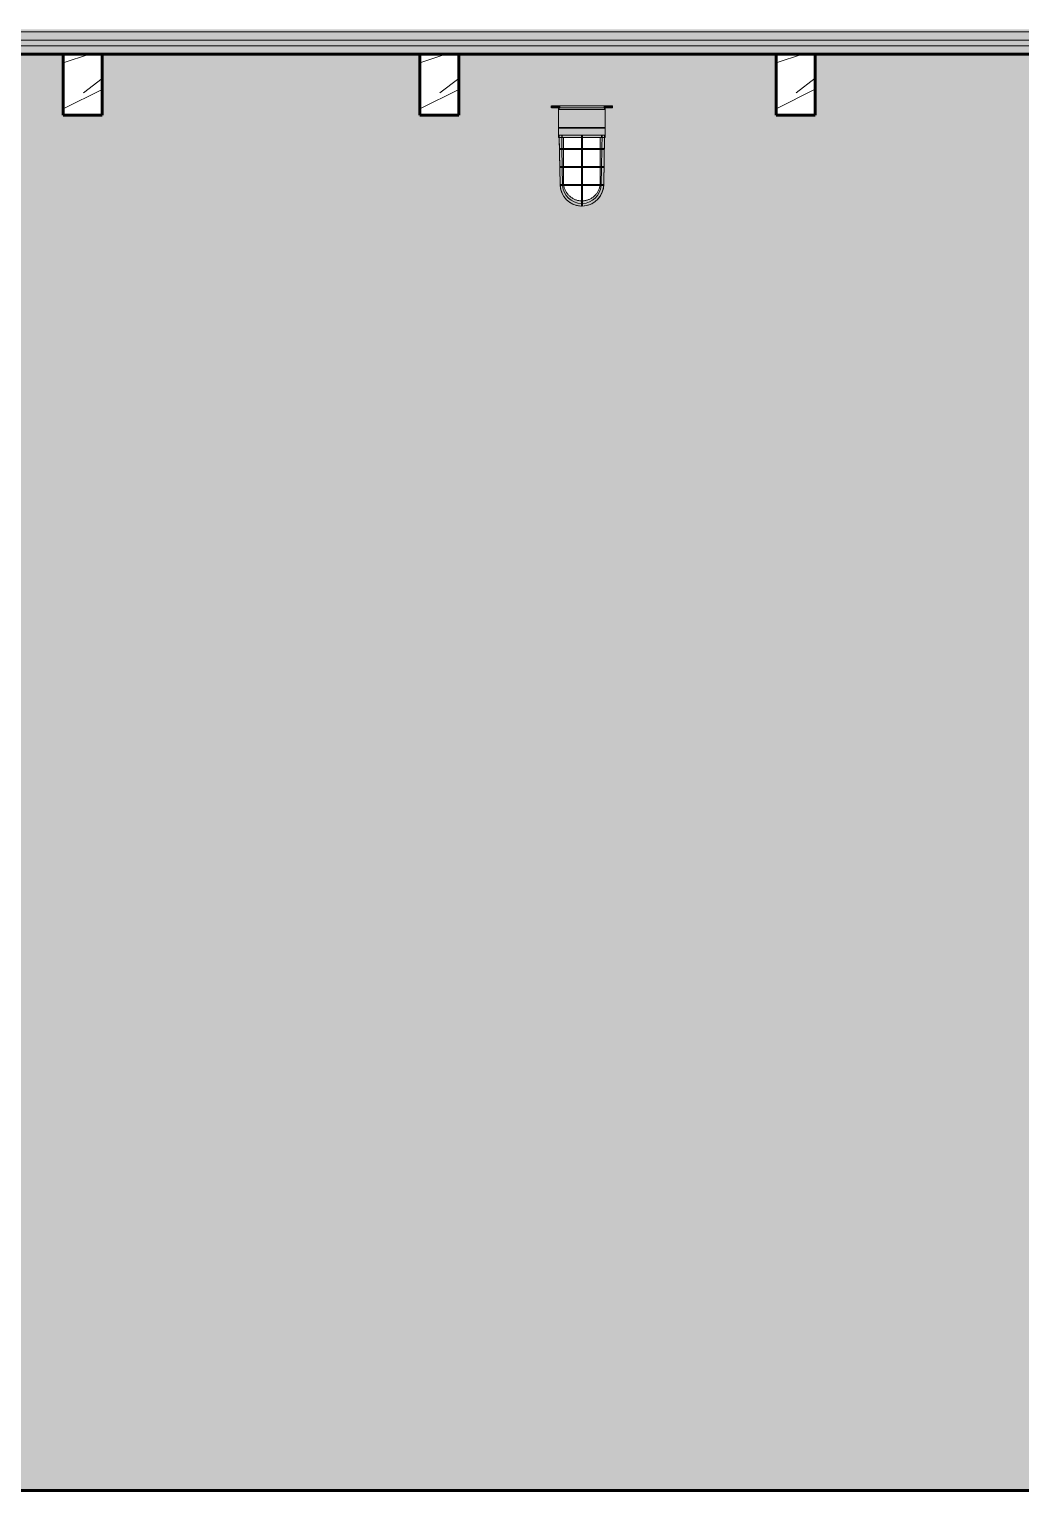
# Model space of a CAD drawing. Header units: inches. Extents: x 2872 to 9394, y -6 to 375.
# Drawn here: x 7398.6 to 7487.6, y 136 to 267.2 of the extents above; entities that cross this region are included whole.
import ezdxf

# ---------------------------------------------------------------- set-up
doc = ezdxf.new("R2010")
doc.units = ezdxf.units.IN
doc.header["$MEASUREMENT"] = 0
doc.linetypes.add('Grid Line 1_2_', pattern=[0.875, 0.5, -0.125, 0.125, -0.125])
for name, color, linetype, lineweight in [('0-3', 10, 'Continuous', 9), ('0-4', 90, 'Continuous', 5), ('A-FLOR-1', 8, 'Continuous', 5), ('A-FLOR-2', 7, 'Continuous', 60), ('A-FLOR-LEVL-1', 51, 'Grid Line 1_2_', 9), ('A-FLOR-MCUT-1', 250, 'Continuous', 18), ('A-FLOR-PATT-2', 253, 'Continuous', 9), ('A-FLOR-PATT-3', 10, 'Continuous', 9), ('E-LITE-EQPM', 33, 'Continuous', 9), ('I-WALL-1', 2, 'Continuous', 5), ('S-BEAM', 12, 'Continuous', 9), ('S-BEAM-3', 7, 'Continuous', 60)]:
    doc.layers.add(name, color=color, linetype=linetype, lineweight=lineweight)
pattern_1 = [(0, (0, 0), (0, 2.399), []), (315, (0, 0), (2.3985062, 0), [3.393, -3.393]), (45, (0, 0), (2.3985062, 0), [3.393, -3.393])]
pattern_2 = [(216.87, (3.199, 7.997), (23.9897714, 15.99364286), [3.998, -35.986]), (206.565, (7.997, 5.598), (-7.9970807, -7.996619), [8.941, -8.941]), (198.435, (7.997, 1.599), (-15.9938446, -7.9970983), [5.058, -20.23])]

# ---------------------------------------------------------------- blocks, each defined once
blk = doc.blocks.new('CTR - 1st Phase - Shell_rvt-6-INTERIOR ELEVATION - CORRIDOR EAST _202_E_ - 2ND FLOOR - WEST WALL')
at = {"layer": 'A-FLOR-1'}
blk.add_hatch(color=256, dxfattribs=at).paths.add_polyline_path([(2972.63, 265.75), (3479.22, 265.75), (3479.22, 266), (3481.17, 266), (3481.17, 266.25), (2447.2, 266.25), (2447.2, 265.75), (2964.41, 265.75)], flags=0)
at = {"layer": 'A-FLOR-PATT-2'}
h = blk.add_hatch(dxfattribs=at)
h.set_pattern_fill('FP_2', color=256, style=0, pattern_type=2)
h.set_pattern_definition([(0, (0, 0), (7.68, 1.92), [0.634, -5.126, 0.634, -5.126, -30.72]), (0, (0, 0), (7.68, 1.92), [-11.52, 0.634, -10.886, 0.634, -5.126, -13.44]), (0, (0, 0), (7.68, 1.92), [-28.8, 0.634, -3.206, 0.634, -8.966]), (120, (2.88, 0.96), (-5.5027688, 5.6910751), [0.634, -5.126, 0.634, -5.126, -30.72]), (120, (2.88, 0.96), (-5.5027688, 5.6910751), [-11.52, 0.634, -10.886, 0.634, -5.126, -13.44]), (120, (2.88, 0.96), (-5.5027688, 5.6910751), [-28.8, 0.634, -3.206, 0.634, -8.966]), (240, (3.84, 4.8), (-2.1772312, -7.6110751), [0.634, -5.126, 0.634, -5.126, -30.72]), (240, (3.84, 4.8), (-2.1772312, -7.6110751), [-11.52, 0.634, -10.886, 0.634, -5.126, -13.44]), (240, (3.84, 4.8), (-2.1772312, -7.6110751), [-28.8, 0.634, -3.206, 0.634, -8.966])])
h.paths.add_polyline_path([(2980.85, 266.25), (3481.17, 266.25), (3481.17, 267), (2447.2, 267), (2447.2, 266.25), (2972.63, 266.25)], flags=0)
at = {"layer": 'A-FLOR-PATT-3'}
h = blk.add_hatch(dxfattribs=at)
h.set_pattern_fill('FP_3', color=256, style=0, pattern_type=2)
h.set_pattern_definition(pattern_1)
h.paths.add_polyline_path([(3479.22, 267), (3481.17, 267), (3481.17, 267.23), (2447.2, 267.23), (2447.2, 267), (3466.06, 267)], flags=0)
h = blk.add_hatch(dxfattribs=at)
h.set_pattern_fill('FP_3', color=256, style=0, pattern_type=2)
h.set_pattern_definition(pattern_1)
h.paths.add_polyline_path([(3309.81, 265), (3479.22, 265), (3479.22, 265.75), (2447.2, 265.75), (2447.2, 265), (3304.47, 265)], flags=0)
h = blk.add_hatch(dxfattribs=at)
h.set_pattern_fill('FP_4', color=256, style=0, pattern_type=2)
h.set_pattern_definition([(135, (0, 0), (-2.1213203, -2.1213203), [])])
h.paths.add_polyline_path([(3498.05, 135.97), (3498.96, 135.97), (3498.96, 136), (3203.32, 136), (3203.32, 135.97), (3480.05, 135.97)], flags=0)
at = {"layer": 'A-FLOR-2'}
for p, q in [((2447.2, 265), (3481.17, 265)), ((3498.96, 136), (3203.32, 136))]:
    blk.add_line(p, q, dxfattribs=at)
at = {"layer": 'A-FLOR-MCUT-1'}
for p, q in [((3481.17, 267), (2447.2, 267)), ((3481.17, 266.25), (2447.2, 266.25)), ((3481.17, 265.75), (2447.2, 265.75))]:
    blk.add_line(p, q, dxfattribs=at)
blk = doc.blocks.new('LVL-Laminated Veneer Lumber - 4X6 S_ PINE - NO_ 1-1619292-INTERIOR ELEVATION - CORRIDOR EAST _202_E_ - 2ND FLOOR - WEST WALL')
at = {"layer": 'S-BEAM'}
h = blk.add_hatch(dxfattribs=at)
h.set_pattern_fill('FP_36', color=256, style=0, pattern_type=2)
h.set_pattern_definition(pattern_2)
h.paths.add_polyline_path([(3362.87, 259.5), (3362.87, 265), (3359.37, 265), (3359.37, 259.5)], flags=0)
at = {"layer": 'S-BEAM-3'}
for p, q in [((3362.87, 265), (3359.37, 265)), ((3359.37, 265), (3359.37, 259.5)), ((3362.87, 259.5), (3362.87, 265)), ((3359.37, 259.5), (3362.87, 259.5))]:
    blk.add_line(p, q, dxfattribs=at)
blk = doc.blocks.new('LVL-Laminated Veneer Lumber - 4X6 S_ PINE - NO_ 1-V38-INTERIOR ELEVATION - CORRIDOR EAST _202_E_ - 2ND FLOOR - WEST WALL')
at = {"layer": 'S-BEAM'}
h = blk.add_hatch(dxfattribs=at)
h.set_pattern_fill('FP_36', color=256, style=0, pattern_type=2)
h.set_pattern_definition(pattern_2)
h.paths.add_polyline_path([(3330.87, 259.5), (3330.87, 265), (3327.37, 265), (3327.37, 259.5)], flags=0)
at = {"layer": 'S-BEAM-3'}
for p, q in [((3330.87, 265), (3327.37, 265)), ((3327.37, 265), (3327.37, 259.5)), ((3330.87, 259.5), (3330.87, 265)), ((3327.37, 259.5), (3330.87, 259.5))]:
    blk.add_line(p, q, dxfattribs=at)
blk = doc.blocks.new('LVL-Laminated Veneer Lumber - 4X6 S_ PINE - NO_ 1-V39-INTERIOR ELEVATION - CORRIDOR EAST _202_E_ - 2ND FLOOR - WEST WALL')
at = {"layer": 'S-BEAM'}
h = blk.add_hatch(dxfattribs=at)
h.set_pattern_fill('FP_36', color=256, style=0, pattern_type=2)
h.set_pattern_definition(pattern_2)
h.paths.add_polyline_path([(3298.87, 259.5), (3298.87, 265), (3295.37, 265), (3295.37, 259.5)], flags=0)
at = {"layer": 'S-BEAM-3'}
for p, q in [((3298.87, 265), (3295.37, 265)), ((3295.37, 265), (3295.37, 259.5)), ((3298.87, 259.5), (3298.87, 265)), ((3295.37, 259.5), (3298.87, 259.5))]:
    blk.add_line(p, q, dxfattribs=at)
blk = doc.blocks.new('CTR - 1st Phase - Structure_rvt-6-INTERIOR ELEVATION - CORRIDOR EAST _202_E_ - 2ND FLOOR - WEST WALL')
at = {"layer": '0-3'}
for name in ['LVL-Laminated Veneer Lumber - 4X6 S_ PINE - NO_ 1-V39-INTERIOR ELEVATION - CORRIDOR EAST _202_E_ - 2ND FLOOR - WEST WALL', 'LVL-Laminated Veneer Lumber - 4X6 S_ PINE - NO_ 1-V38-INTERIOR ELEVATION - CORRIDOR EAST _202_E_ - 2ND FLOOR - WEST WALL', 'LVL-Laminated Veneer Lumber - 4X6 S_ PINE - NO_ 1-1619292-INTERIOR ELEVATION - CORRIDOR EAST _202_E_ - 2ND FLOOR - WEST WALL']:
    blk.add_blockref(name, (0, 0), dxfattribs=at)
blk = doc.blocks.new('Lighting-Flood-Cooper-All-Pro-VT1730-LED - Lighting-Flood-Cooper-All-Pro-VT1730-LED-2279368-INTERIOR ELEVATION - CORRIDOR EAST _202_E_ - 2ND FLOOR - WEST WALL')
at = {"layer": 'E-LITE-EQPM'}
for points in [[(2859.22, 260.16), (2859.37, 260.16), (2859.37, 260.34), (2859.18, 260.34), (2859.19, 260.16)], [(2859.37, 260.16), (2859.58, 260.16), (2859.58, 260.34), (2859.37, 260.34)], [(2859.72, 260.16), (2859.94, 260.16), (2859.92, 260.34), (2859.58, 260.34), (2859.58, 260.16)], [(2863.33, 258.41), (2864.02, 258.41), (2864.02, 260.03), (2859.82, 260.03), (2859.82, 258.41), (2863.23, 258.41)], [(2863.52, 260.03), (2863.96, 260.03), (2863.96, 260.16), (2859.89, 260.16), (2859.89, 260.03), (2863.48, 260.03)], [(2863.82, 260.16), (2863.91, 260.16), (2863.9, 260.34), (2859.94, 260.34), (2859.95, 260.16), (2863.81, 260.16)], [(2863.91, 260.16), (2864.27, 260.16), (2864.27, 260.34), (2863.91, 260.34), (2863.91, 260.19)], [(2864.27, 260.16), (2864.48, 260.16), (2864.48, 260.34), (2864.27, 260.34)], [(2864.67, 260.16), (2864.66, 260.34), (2864.48, 260.34), (2864.48, 260.16), (2864.66, 260.16)], [(2863.73, 257.72), (2864.02, 257.72), (2864.02, 258.34), (2859.82, 258.34), (2859.82, 257.72), (2863.73, 257.72)], [(2862.24, 258.34), (2863.99, 258.34), (2863.99, 258.41), (2859.85, 258.41), (2859.85, 258.34), (2862.01, 258.34)], [(2859.96, 253.27), (2860.01, 253.28), (2859.91, 257.72), (2859.89, 257.72), (2859.94, 254.66), (2859.95, 254.18), (2859.96, 253.27)], [(2863.88, 253.27), (2863.94, 256.33), (2863.95, 256.97), (2863.95, 257.72), (2863.92, 257.72), (2863.85, 253.27), (2863.88, 253.27)], [(2863.57, 254.81), (2863.88, 254.83), (2863.86, 254.91), (2861.97, 254.89), (2861.92, 254.86), (2861.88, 254.89), (2861.87, 254.91), (2859.97, 254.89), (2859.96, 254.83), (2860.12, 254.81), (2860.22, 254.81), (2861.88, 254.82), (2861.9, 254.85), (2861.94, 254.86), (2861.97, 254.84), (2861.97, 254.81), (2863.54, 254.81)], [(2861.87, 251.35), (2862.21, 251.37), (2862.5, 251.44), (2862.78, 251.55), (2863.19, 251.81), (2863.42, 252.04), (2863.64, 252.36), (2863.75, 252.62), (2863.83, 252.87), (2863.86, 253.04), (2863.86, 253.27), (2863.85, 253.26), (2863.83, 253.21), (2863.82, 253.19), (2863.61, 252.42), (2863.11, 251.8), (2862.35, 251.44), (2861.95, 251.42), (2861.91, 251.36), (2861.89, 251.38), (2861.89, 251.43), (2861.88, 251.44), (2861.46, 251.46), (2860.74, 251.8), (2860.21, 252.45), (2860.01, 253.21), (2859.99, 253.21), (2859.98, 253.27), (2859.97, 253.27), (2860.02, 252.87), (2860.04, 252.75), (2860.27, 252.26), (2860.59, 251.87), (2860.86, 251.67), (2861.1, 251.53), (2861.61, 251.37), (2861.82, 251.36)], [(2862.35, 253.19), (2863.85, 253.21), (2863.83, 253.28), (2861.96, 253.27), (2861.94, 253.24), (2861.9, 253.25), (2861.89, 253.28), (2861.88, 253.28), (2860, 253.26), (2860, 253.21), (2860.47, 253.19), (2861.88, 253.19), (2861.9, 253.23), (2861.96, 253.22), (2861.97, 253.19), (2862.35, 253.19)]]:
    blk.add_hatch(color=256, dxfattribs=at).paths.add_polyline_path(points, flags=0)
h = blk.add_hatch(color=256, dxfattribs=at)
h.paths.add_polyline_path([(2861.97, 251.44), (2862.35, 251.44), (2863.11, 251.8), (2863.64, 252.45), (2863.82, 253.2), (2863.63, 253.19), (2863.42, 252.42), (2862.78, 251.8), (2861.97, 251.58), (2861.97, 251.53)], flags=0)
h.paths.add_polyline_path([(2861.67, 251.44), (2861.88, 251.44), (2861.88, 251.58), (2861.07, 251.8), (2860.42, 252.46), (2860.19, 253.19), (2860.03, 253.2), (2860.21, 252.45), (2860.74, 251.8), (2861.5, 251.44), (2861.61, 251.44)], flags=0)
h.paths.add_polyline_path([(2860.01, 253.28), (2860.09, 253.28), (2860.19, 253.28), (2860.16, 254.82), (2860.05, 254.82), (2859.98, 254.81), (2860.01, 253.28)], flags=0)
h.paths.add_polyline_path([(2863.84, 253.28), (2863.87, 254.83), (2863.68, 254.81), (2863.68, 253.28), (2863.84, 253.28)], flags=0)
h.paths.add_polyline_path([(2859.98, 254.91), (2860.06, 254.91), (2860.16, 254.92), (2860.13, 256.45), (2860.03, 256.44), (2859.95, 256.44), (2859.98, 254.91)], flags=0)
h.paths.add_polyline_path([(2863.87, 254.91), (2863.89, 256.46), (2863.71, 256.44), (2863.69, 254.91), (2863.86, 254.91)], flags=0)
h.paths.add_polyline_path([(2859.95, 256.53), (2860.03, 256.53), (2860.13, 256.53), (2860.11, 257.72), (2859.93, 257.72), (2859.95, 256.53)], flags=0)
h.paths.add_polyline_path([(2863.9, 256.53), (2863.92, 257.72), (2863.73, 257.72), (2863.73, 256.53), (2863.88, 256.53)], flags=0)
h = blk.add_hatch(color=256, dxfattribs=at)
h.paths.add_polyline_path([(2863.66, 257.49), (2863.69, 257.49), (2863.69, 257.72), (2861.96, 257.72), (2861.98, 257.49), (2863.57, 257.49)], flags=0)
h.paths.add_polyline_path([(2860.3, 257.49), (2861.88, 257.49), (2861.88, 257.72), (2860.16, 257.72), (2860.16, 257.49), (2860.27, 257.49)], flags=0)
h = blk.add_hatch(color=256, dxfattribs=at)
h.paths.add_polyline_path([(2861.92, 253.27), (2861.96, 253.28), (2861.97, 254.04), (2861.96, 254.85), (2861.92, 254.86), (2861.88, 254.84), (2861.9, 253.27), (2861.91, 253.27)], flags=0)
h.paths.add_polyline_path([(2861.93, 254.86), (2861.97, 254.9), (2861.95, 256.48), (2861.95, 256.5), (2861.97, 256.53), (2861.95, 257.72), (2861.89, 257.7), (2861.88, 256.97), (2861.9, 256.49), (2861.89, 256.48), (2861.88, 256.44), (2861.9, 254.87), (2861.92, 254.86)], flags=0)
h = blk.add_hatch(color=256, dxfattribs=at)
h.paths.add_polyline_path([(2863.43, 256.44), (2863.91, 256.46), (2863.88, 256.53), (2861.97, 256.51), (2861.95, 256.47), (2861.97, 256.44), (2863.43, 256.44)], flags=0)
h.paths.add_polyline_path([(2860.1, 256.44), (2860.19, 256.44), (2861.88, 256.44), (2861.9, 256.48), (2861.89, 256.5), (2861.83, 256.53), (2859.95, 256.53), (2859.94, 256.46), (2860.08, 256.44)], flags=0)
h = blk.add_hatch(color=256, dxfattribs=at)
h.paths.add_polyline_path([(2861.93, 251.36), (2861.97, 251.56), (2861.95, 253.07), (2861.95, 253.23), (2861.89, 253.22), (2861.88, 253.19), (2861.88, 251.44), (2861.91, 251.42), (2861.91, 251.36), (2861.92, 251.36)], flags=0)
h.paths.add_polyline_path([(2861.92, 253.24), (2861.95, 253.24), (2861.95, 253.27), (2861.89, 253.25), (2861.92, 253.24)], flags=0)
for p, q in [((2859.17, 260.34), (2859.17, 260.16)), ((2859.18, 260.34), (2859.37, 260.34)), ((2859.37, 260.16), (2859.18, 260.16)), ((2859.37, 260.34), (2859.58, 260.34)), ((2859.37, 260.34), (2859.37, 260.16)), ((2859.58, 260.16), (2859.37, 260.16)), ((2859.58, 260.34), (2859.94, 260.34)), ((2859.94, 260.16), (2859.58, 260.16)), ((2859.82, 257.49), (2859.82, 260.34)), ((2859.82, 260.34), (2864.02, 260.34)), ((2859.82, 260.03), (2859.82, 258.41)), ((2859.82, 260.03), (2864.02, 260.03)), ((2859.89, 260.16), (2859.89, 260.03)), ((2859.94, 260.34), (2863.91, 260.34)), ((2859.94, 260.16), (2859.94, 260.34)), ((2863.91, 260.16), (2859.94, 260.16)), ((2863.91, 260.34), (2864.27, 260.34)), ((2863.91, 260.34), (2863.91, 260.16)), ((2864.27, 260.16), (2863.91, 260.16)), ((2863.96, 260.03), (2863.96, 260.16)), ((2864.02, 260.34), (2864.02, 257.49)), ((2864.02, 258.41), (2864.02, 260.03)), ((2864.27, 260.34), (2864.48, 260.34)), ((2864.48, 260.16), (2864.27, 260.16)), ((2864.48, 260.34), (2864.67, 260.34)), ((2864.48, 260.34), (2864.48, 260.16)), ((2864.67, 260.16), (2864.48, 260.16)), ((2864.67, 260.16), (2864.67, 260.34)), ((2859.82, 258.41), (2864.02, 258.41)), ((2859.82, 258.34), (2859.82, 257.72)), ((2859.82, 258.34), (2864.02, 258.34)), ((2859.82, 257.72), (2864.02, 257.72)), ((2864.02, 257.49), (2859.82, 257.49)), ((2859.85, 258.41), (2859.85, 258.34)), ((2859.88, 257.72), (2859.96, 253.27)), ((2859.89, 257.49), (2859.96, 253.27)), ((2860.11, 257.72), (2860.13, 256.53)), ((2860.16, 257.72), (2860.16, 257.49)), ((2860.16, 257.49), (2861.88, 257.49)), ((2860.27, 257.49), (2860.27, 253.46)), ((2861.88, 257.72), (2861.88, 253.27)), ((2861.97, 253.27), (2861.97, 257.72)), ((2861.97, 257.49), (2863.69, 257.49)), ((2863.57, 253.46), (2863.57, 257.49)), ((2863.69, 257.49), (2863.69, 257.72)), ((2863.73, 257.72), (2863.71, 256.53)), ((2863.89, 253.27), (2863.96, 257.72)), ((2863.96, 257.49), (2863.89, 253.27)), ((2863.99, 258.34), (2863.99, 258.41)), ((2864.02, 257.72), (2864.02, 258.34)), ((2860.08, 256.44), (2860.1, 256.44)), ((2860.13, 256.45), (2860.16, 254.92)), ((2863.71, 256.44), (2863.69, 254.92)), ((2860.1, 254.81), (2860.12, 254.81)), ((2860.16, 254.82), (2860.19, 253.28)), ((2863.68, 254.82), (2863.66, 253.28)), ((2860.13, 253.19), (2860.15, 253.19)), ((2861.88, 253.19), (2861.88, 252.9)), ((2861.88, 251.58), (2861.88, 251.8)), ((2861.88, 251.44), (2861.88, 251.57)), ((2861.97, 251.8), (2861.97, 251.58)), ((2861.97, 251.57), (2861.97, 251.44))]:
    blk.add_line(p, q, dxfattribs=at)
at = {"layer": 'E-LITE-EQPM', "flags": 128}
for points in [[(2859.95, 256.44), (2859.95, 256.44), (2859.95, 256.44), (2859.95, 256.44), (2859.94, 256.44), (2859.94, 256.44), (2859.94, 256.44), (2859.94, 256.44), (2859.94, 256.44), (2859.94, 256.44), (2859.93, 256.44), (2859.93, 256.44), (2859.93, 256.44), (2859.93, 256.45), (2859.93, 256.45), (2859.93, 256.45), (2859.92, 256.45), (2859.92, 256.45), (2859.92, 256.45), (2859.92, 256.45), (2859.92, 256.45), (2859.92, 256.46), (2859.92, 256.46), (2859.91, 256.46), (2859.91, 256.46), (2859.91, 256.46), (2859.91, 256.46), (2859.91, 256.46), (2859.91, 256.47), (2859.91, 256.47), (2859.91, 256.47), (2859.91, 256.47), (2859.91, 256.47), (2859.91, 256.47), (2859.91, 256.48), (2859.91, 256.48), (2859.91, 256.48), (2859.9, 256.48), (2859.9, 256.48), (2859.9, 256.49), (2859.9, 256.49), (2859.9, 256.49), (2859.9, 256.49), (2859.91, 256.49), (2859.91, 256.5), (2859.91, 256.5), (2859.91, 256.5), (2859.91, 256.5), (2859.91, 256.5), (2859.91, 256.5), (2859.91, 256.51), (2859.91, 256.51), (2859.91, 256.51), (2859.91, 256.51), (2859.91, 256.51), (2859.91, 256.51), (2859.92, 256.52), (2859.92, 256.52), (2859.92, 256.52), (2859.92, 256.52), (2859.92, 256.52), (2859.92, 256.52), (2859.92, 256.52), (2859.92, 256.52), (2859.93, 256.53), (2859.93, 256.53), (2859.93, 256.53), (2859.93, 256.53), (2859.93, 256.53), (2859.93, 256.53), (2859.94, 256.53), (2859.94, 256.53), (2859.94, 256.53), (2859.94, 256.53), (2859.94, 256.53), (2859.95, 256.53), (2859.95, 256.53), (2859.95, 256.53), (2859.95, 256.53), (2859.95, 256.53)], [(2859.95, 256.53), (2859.95, 256.53), (2859.96, 256.53), (2859.97, 256.53), (2859.98, 256.53), (2859.99, 256.53), (2860.01, 256.53)], [(2863.9, 256.53), (2863.89, 256.53), (2863.89, 256.53), (2863.88, 256.53), (2863.87, 256.53), (2863.86, 256.53), (2863.84, 256.53), (2863.82, 256.53), (2863.8, 256.53), (2863.77, 256.53), (2863.74, 256.53), (2863.71, 256.53), (2863.67, 256.53), (2863.64, 256.53), (2863.59, 256.53), (2863.55, 256.53), (2863.51, 256.53), (2863.46, 256.53), (2863.41, 256.53), (2863.35, 256.53), (2863.3, 256.53), (2863.24, 256.53), (2863.18, 256.53), (2863.12, 256.53), (2863.05, 256.53), (2862.99, 256.53), (2862.92, 256.53), (2862.85, 256.53), (2862.78, 256.53), (2862.71, 256.53), (2862.64, 256.53), (2862.56, 256.53), (2862.49, 256.53), (2862.41, 256.53), (2862.34, 256.53), (2862.26, 256.53), (2862.18, 256.53), (2862.1, 256.53), (2862.02, 256.53), (2861.95, 256.53), (2861.87, 256.53), (2861.79, 256.53), (2861.71, 256.53), (2861.63, 256.53), (2861.55, 256.53), (2861.48, 256.53), (2861.4, 256.53), (2861.32, 256.53), (2861.25, 256.53), (2861.18, 256.53), (2861.1, 256.53), (2861.03, 256.53), (2860.96, 256.53), (2860.89, 256.53), (2860.83, 256.53), (2860.76, 256.53), (2860.7, 256.53), (2860.64, 256.53), (2860.58, 256.53), (2860.52, 256.53), (2860.47, 256.53), (2860.42, 256.53), (2860.37, 256.53), (2860.32, 256.53), (2860.28, 256.53), (2860.23, 256.53), (2860.19, 256.53), (2860.16, 256.53), (2860.12, 256.53), (2860.09, 256.53), (2860.07, 256.53), (2860.04, 256.53), (2860.02, 256.53), (2860, 256.53), (2859.98, 256.53), (2859.97, 256.53), (2859.96, 256.53), (2859.96, 256.53), (2859.95, 256.53), (2859.95, 256.53)], [(2860.02, 256.44), (2860, 256.44), (2859.98, 256.44), (2859.97, 256.44), (2859.96, 256.44), (2859.96, 256.44), (2859.95, 256.44), (2859.95, 256.44)], [(2859.95, 256.44), (2859.95, 256.44), (2859.96, 256.44), (2859.97, 256.44), (2859.98, 256.44), (2859.99, 256.44), (2860.01, 256.44), (2860.03, 256.44), (2860.05, 256.44), (2860.08, 256.44), (2860.11, 256.44), (2860.14, 256.44), (2860.17, 256.44), (2860.21, 256.44), (2860.25, 256.44), (2860.3, 256.44), (2860.34, 256.44), (2860.39, 256.44), (2860.44, 256.44), (2860.49, 256.44), (2860.55, 256.44), (2860.61, 256.44), (2860.67, 256.44), (2860.73, 256.44), (2860.79, 256.44), (2860.86, 256.44), (2860.93, 256.44), (2860.99, 256.44), (2861.06, 256.44), (2861.14, 256.44), (2861.21, 256.44), (2861.28, 256.44), (2861.36, 256.44), (2861.43, 256.44), (2861.51, 256.44), (2861.59, 256.44), (2861.67, 256.44), (2861.74, 256.44), (2861.82, 256.44), (2861.9, 256.44), (2861.98, 256.44), (2862.06, 256.44), (2862.14, 256.44), (2862.22, 256.44), (2862.29, 256.44), (2862.37, 256.44), (2862.45, 256.44), (2862.52, 256.44), (2862.6, 256.44), (2862.67, 256.44), (2862.74, 256.44), (2862.82, 256.44), (2862.89, 256.44), (2862.95, 256.44), (2863.02, 256.44), (2863.08, 256.44), (2863.15, 256.44), (2863.21, 256.44), (2863.27, 256.44), (2863.32, 256.44), (2863.38, 256.44), (2863.43, 256.44), (2863.48, 256.44), (2863.53, 256.44), (2863.57, 256.44), (2863.61, 256.44), (2863.65, 256.44), (2863.69, 256.44), (2863.72, 256.44), (2863.75, 256.44), (2863.78, 256.44), (2863.81, 256.44), (2863.83, 256.44), (2863.85, 256.44), (2863.86, 256.44), (2863.88, 256.44), (2863.89, 256.44), (2863.89, 256.44), (2863.9, 256.44), (2863.9, 256.44)], [(2863.9, 256.44), (2863.89, 256.44), (2863.89, 256.44), (2863.88, 256.44), (2863.87, 256.44), (2863.86, 256.44), (2863.84, 256.44), (2863.82, 256.44)], [(2863.83, 256.53), (2863.85, 256.53), (2863.86, 256.53), (2863.88, 256.53), (2863.89, 256.53), (2863.89, 256.53), (2863.9, 256.53), (2863.9, 256.53)], [(2863.9, 256.53), (2863.9, 256.53), (2863.9, 256.53), (2863.9, 256.53), (2863.9, 256.53), (2863.91, 256.53), (2863.91, 256.53), (2863.91, 256.53), (2863.91, 256.53), (2863.91, 256.53), (2863.91, 256.53), (2863.92, 256.53), (2863.92, 256.53), (2863.92, 256.53), (2863.92, 256.53), (2863.92, 256.53), (2863.92, 256.52), (2863.93, 256.52), (2863.93, 256.52), (2863.93, 256.52), (2863.93, 256.52), (2863.93, 256.52), (2863.93, 256.52), (2863.93, 256.51), (2863.93, 256.51), (2863.94, 256.51), (2863.94, 256.51), (2863.94, 256.51), (2863.94, 256.51), (2863.94, 256.51), (2863.94, 256.5), (2863.94, 256.5), (2863.94, 256.5), (2863.94, 256.5), (2863.94, 256.5), (2863.94, 256.49), (2863.94, 256.49), (2863.94, 256.49), (2863.94, 256.49), (2863.94, 256.49), (2863.94, 256.49), (2863.94, 256.48), (2863.94, 256.48), (2863.94, 256.48), (2863.94, 256.48), (2863.94, 256.48), (2863.94, 256.47), (2863.94, 256.47), (2863.94, 256.47), (2863.94, 256.47), (2863.94, 256.47), (2863.94, 256.47), (2863.94, 256.46), (2863.94, 256.46), (2863.93, 256.46), (2863.93, 256.46), (2863.93, 256.46), (2863.93, 256.46), (2863.93, 256.45), (2863.93, 256.45), (2863.93, 256.45), (2863.93, 256.45), (2863.92, 256.45), (2863.92, 256.45), (2863.92, 256.45), (2863.92, 256.45), (2863.92, 256.45), (2863.92, 256.44), (2863.91, 256.44), (2863.91, 256.44), (2863.91, 256.44), (2863.91, 256.44), (2863.91, 256.44), (2863.91, 256.44), (2863.9, 256.44), (2863.9, 256.44), (2863.9, 256.44), (2863.9, 256.44), (2863.9, 256.44), (2863.9, 256.44)], [(2859.98, 254.81), (2859.98, 254.81), (2859.98, 254.81), (2859.97, 254.81), (2859.97, 254.82), (2859.97, 254.82), (2859.97, 254.82), (2859.97, 254.82), (2859.96, 254.82), (2859.96, 254.82), (2859.96, 254.82), (2859.96, 254.82), (2859.96, 254.82), (2859.96, 254.82), (2859.95, 254.82), (2859.95, 254.82), (2859.95, 254.82), (2859.95, 254.83), (2859.95, 254.83), (2859.95, 254.83), (2859.95, 254.83), (2859.94, 254.83), (2859.94, 254.83), (2859.94, 254.83), (2859.94, 254.83), (2859.94, 254.84), (2859.94, 254.84), (2859.94, 254.84), (2859.94, 254.84), (2859.94, 254.84), (2859.94, 254.84), (2859.94, 254.85), (2859.93, 254.85), (2859.93, 254.85), (2859.93, 254.85), (2859.93, 254.85), (2859.93, 254.86), (2859.93, 254.86), (2859.93, 254.86), (2859.93, 254.86), (2859.93, 254.86), (2859.93, 254.86), (2859.93, 254.87), (2859.93, 254.87), (2859.93, 254.87), (2859.93, 254.87), (2859.93, 254.87), (2859.93, 254.88), (2859.94, 254.88), (2859.94, 254.88), (2859.94, 254.88), (2859.94, 254.88), (2859.94, 254.88), (2859.94, 254.89), (2859.94, 254.89), (2859.94, 254.89), (2859.94, 254.89), (2859.94, 254.89), (2859.95, 254.89), (2859.95, 254.89), (2859.95, 254.9), (2859.95, 254.9), (2859.95, 254.9), (2859.95, 254.9), (2859.95, 254.9), (2859.96, 254.9), (2859.96, 254.9), (2859.96, 254.9), (2859.96, 254.9), (2859.96, 254.91), (2859.96, 254.91), (2859.97, 254.91), (2859.97, 254.91), (2859.97, 254.91), (2859.97, 254.91), (2859.97, 254.91), (2859.97, 254.91), (2859.98, 254.91), (2859.98, 254.91), (2859.98, 254.91)], [(2859.98, 254.91), (2859.98, 254.91), (2859.99, 254.91), (2859.99, 254.91), (2860, 254.91), (2860.02, 254.91), (2860.04, 254.91), (2860.06, 254.91)], [(2863.87, 254.91), (2863.87, 254.91), (2863.86, 254.91), (2863.85, 254.91), (2863.84, 254.91), (2863.83, 254.91), (2863.81, 254.91), (2863.79, 254.91), (2863.77, 254.91), (2863.74, 254.91), (2863.71, 254.91), (2863.68, 254.91), (2863.65, 254.91), (2863.61, 254.91), (2863.57, 254.91), (2863.53, 254.91), (2863.48, 254.91), (2863.44, 254.91), (2863.39, 254.91), (2863.33, 254.91), (2863.28, 254.91), (2863.22, 254.91), (2863.16, 254.91), (2863.1, 254.91), (2863.04, 254.91), (2862.97, 254.91), (2862.91, 254.91), (2862.84, 254.91), (2862.77, 254.91), (2862.7, 254.91), (2862.63, 254.91), (2862.56, 254.91), (2862.48, 254.91), (2862.41, 254.91), (2862.33, 254.91), (2862.25, 254.91), (2862.18, 254.91), (2862.1, 254.91), (2862.02, 254.91), (2861.94, 254.91), (2861.87, 254.91), (2861.79, 254.91), (2861.71, 254.91), (2861.63, 254.91), (2861.56, 254.91), (2861.48, 254.91), (2861.41, 254.91), (2861.33, 254.91), (2861.26, 254.91), (2861.19, 254.91), (2861.11, 254.91), (2861.04, 254.91), (2860.98, 254.91), (2860.91, 254.91), (2860.84, 254.91), (2860.78, 254.91), (2860.72, 254.91), (2860.66, 254.91), (2860.6, 254.91), (2860.54, 254.91), (2860.49, 254.91), (2860.44, 254.91), (2860.39, 254.91), (2860.34, 254.91), (2860.3, 254.91), (2860.26, 254.91), (2860.22, 254.91), (2860.18, 254.91), (2860.15, 254.91), (2860.12, 254.91), (2860.09, 254.91), (2860.07, 254.91), (2860.05, 254.91), (2860.03, 254.91), (2860.01, 254.91), (2860, 254.91), (2859.99, 254.91), (2859.98, 254.91), (2859.98, 254.91), (2859.98, 254.91)], [(2860.05, 254.81), (2860.03, 254.81), (2860.01, 254.81), (2860, 254.81), (2859.99, 254.81), (2859.98, 254.81), (2859.98, 254.81), (2859.98, 254.81)], [(2859.98, 254.81), (2859.98, 254.81), (2859.99, 254.81), (2859.99, 254.81), (2860, 254.81), (2860.02, 254.81), (2860.04, 254.81), (2860.06, 254.81), (2860.08, 254.81), (2860.1, 254.81), (2860.13, 254.81), (2860.16, 254.81), (2860.2, 254.81), (2860.24, 254.81), (2860.28, 254.81), (2860.32, 254.81), (2860.36, 254.81), (2860.41, 254.81), (2860.46, 254.81), (2860.51, 254.81), (2860.57, 254.81), (2860.63, 254.81), (2860.69, 254.81), (2860.75, 254.81), (2860.81, 254.81), (2860.87, 254.81), (2860.94, 254.81), (2861.01, 254.81), (2861.08, 254.81), (2861.15, 254.81), (2861.22, 254.81), (2861.29, 254.81), (2861.37, 254.81), (2861.44, 254.81), (2861.52, 254.81), (2861.59, 254.81), (2861.67, 254.81), (2861.75, 254.81), (2861.83, 254.81), (2861.9, 254.81), (2861.98, 254.81), (2862.06, 254.81), (2862.14, 254.81), (2862.21, 254.81), (2862.29, 254.81), (2862.37, 254.81), (2862.44, 254.81), (2862.52, 254.81), (2862.59, 254.81), (2862.66, 254.81), (2862.73, 254.81), (2862.8, 254.81), (2862.87, 254.81), (2862.94, 254.81), (2863, 254.81), (2863.07, 254.81), (2863.13, 254.81), (2863.19, 254.81), (2863.25, 254.81), (2863.3, 254.81), (2863.36, 254.81), (2863.41, 254.81), (2863.46, 254.81), (2863.5, 254.81), (2863.55, 254.81), (2863.59, 254.81), (2863.63, 254.81), (2863.66, 254.81), (2863.7, 254.81), (2863.73, 254.81), (2863.76, 254.81), (2863.78, 254.81), (2863.8, 254.81), (2863.82, 254.81), (2863.84, 254.81), (2863.85, 254.81), (2863.86, 254.81), (2863.86, 254.81), (2863.87, 254.81), (2863.87, 254.81)], [(2863.87, 254.81), (2863.87, 254.81), (2863.86, 254.81), (2863.85, 254.81), (2863.84, 254.81), (2863.83, 254.81), (2863.81, 254.81), (2863.79, 254.81)], [(2863.8, 254.91), (2863.82, 254.91), (2863.84, 254.91), (2863.85, 254.91), (2863.86, 254.91), (2863.86, 254.91), (2863.87, 254.91), (2863.87, 254.91)], [(2863.87, 254.91), (2863.87, 254.91), (2863.87, 254.91), (2863.87, 254.91), (2863.88, 254.91), (2863.88, 254.91), (2863.88, 254.91), (2863.88, 254.91), (2863.88, 254.91), (2863.88, 254.91), (2863.89, 254.9), (2863.89, 254.9), (2863.89, 254.9), (2863.89, 254.9), (2863.89, 254.9), (2863.89, 254.9), (2863.9, 254.9), (2863.9, 254.9), (2863.9, 254.9), (2863.9, 254.9), (2863.9, 254.89), (2863.9, 254.89), (2863.9, 254.89), (2863.91, 254.89), (2863.91, 254.89), (2863.91, 254.89), (2863.91, 254.89), (2863.91, 254.88), (2863.91, 254.88), (2863.91, 254.88), (2863.91, 254.88), (2863.91, 254.88), (2863.91, 254.87), (2863.91, 254.87), (2863.91, 254.87), (2863.91, 254.87), (2863.91, 254.87), (2863.91, 254.87), (2863.91, 254.86), (2863.91, 254.86), (2863.91, 254.86), (2863.91, 254.86), (2863.91, 254.86), (2863.91, 254.85), (2863.91, 254.85), (2863.91, 254.85), (2863.91, 254.85), (2863.91, 254.85), (2863.91, 254.85), (2863.91, 254.84), (2863.91, 254.84), (2863.91, 254.84), (2863.91, 254.84), (2863.91, 254.84), (2863.91, 254.84), (2863.91, 254.83), (2863.9, 254.83), (2863.9, 254.83), (2863.9, 254.83), (2863.9, 254.83), (2863.9, 254.83), (2863.9, 254.83), (2863.9, 254.82), (2863.9, 254.82), (2863.89, 254.82), (2863.89, 254.82), (2863.89, 254.82), (2863.89, 254.82), (2863.89, 254.82), (2863.89, 254.82), (2863.88, 254.82), (2863.88, 254.82), (2863.88, 254.82), (2863.88, 254.82), (2863.88, 254.82), (2863.87, 254.82), (2863.87, 254.81), (2863.87, 254.81), (2863.87, 254.81), (2863.87, 254.81)], [(2861.86, 251.82), (2861.79, 251.82), (2861.73, 251.83), (2861.66, 251.84), (2861.6, 251.85), (2861.53, 251.86), (2861.47, 251.88), (2861.4, 251.9), (2861.34, 251.92), (2861.28, 251.95), (2861.22, 251.97), (2861.16, 252), (2861.1, 252.03), (2861.05, 252.07), (2860.99, 252.1), (2860.94, 252.14), (2860.89, 252.18), (2860.84, 252.22), (2860.79, 252.27), (2860.74, 252.32), (2860.7, 252.36), (2860.65, 252.41), (2860.61, 252.47), (2860.57, 252.52), (2860.54, 252.57), (2860.5, 252.63), (2860.47, 252.69), (2860.44, 252.75), (2860.41, 252.81), (2860.39, 252.87), (2860.36, 252.93), (2860.34, 252.99), (2860.33, 253.06), (2860.31, 253.12), (2860.3, 253.18), (2860.29, 253.25), (2860.28, 253.32), (2860.28, 253.38), (2860.27, 253.45), (2860.27, 253.46)], [(2863.57, 253.46), (2863.57, 253.4), (2863.57, 253.33), (2863.56, 253.27), (2863.55, 253.2), (2863.54, 253.14), (2863.53, 253.07), (2863.51, 253.01), (2863.49, 252.95), (2863.47, 252.88), (2863.44, 252.82), (2863.42, 252.76), (2863.39, 252.7), (2863.36, 252.64), (2863.32, 252.59), (2863.29, 252.53), (2863.25, 252.48), (2863.21, 252.43), (2863.16, 252.38), (2863.12, 252.33), (2863.07, 252.28), (2863.03, 252.24), (2862.98, 252.19), (2862.92, 252.15), (2862.87, 252.11), (2862.82, 252.08), (2862.76, 252.04), (2862.7, 252.01), (2862.64, 251.98), (2862.58, 251.95), (2862.52, 251.93), (2862.46, 251.9), (2862.4, 251.88), (2862.33, 251.87), (2862.27, 251.85), (2862.2, 251.84), (2862.14, 251.83), (2862.07, 251.82), (2862.01, 251.82), (2861.94, 251.81)], [(2860.01, 253.19), (2860.01, 253.19), (2860.01, 253.19), (2860, 253.19), (2860, 253.19), (2860, 253.19), (2860, 253.19), (2860, 253.19), (2860, 253.19), (2859.99, 253.19), (2859.99, 253.19), (2859.99, 253.19), (2859.99, 253.19), (2859.99, 253.2), (2859.99, 253.2), (2859.98, 253.2), (2859.98, 253.2), (2859.98, 253.2), (2859.98, 253.2), (2859.98, 253.2), (2859.98, 253.2), (2859.98, 253.21), (2859.97, 253.21), (2859.97, 253.21), (2859.97, 253.21), (2859.97, 253.21), (2859.97, 253.21), (2859.97, 253.21), (2859.97, 253.22), (2859.97, 253.22), (2859.97, 253.22), (2859.97, 253.22), (2859.97, 253.22), (2859.96, 253.22), (2859.96, 253.23), (2859.96, 253.23), (2859.96, 253.23), (2859.96, 253.23), (2859.96, 253.23), (2859.96, 253.24), (2859.96, 253.24), (2859.96, 253.24), (2859.96, 253.24), (2859.96, 253.24), (2859.96, 253.25), (2859.96, 253.25), (2859.97, 253.25), (2859.97, 253.25), (2859.97, 253.25), (2859.97, 253.25), (2859.97, 253.26), (2859.97, 253.26), (2859.97, 253.26), (2859.97, 253.26), (2859.97, 253.26), (2859.97, 253.26), (2859.97, 253.27), (2859.97, 253.27), (2859.98, 253.27), (2859.98, 253.27), (2859.98, 253.27), (2859.98, 253.27), (2859.98, 253.27), (2859.98, 253.27), (2859.98, 253.28), (2859.99, 253.28), (2859.99, 253.28), (2859.99, 253.28), (2859.99, 253.28), (2859.99, 253.28), (2859.99, 253.28), (2860, 253.28), (2860, 253.28), (2860, 253.28), (2860, 253.28), (2860, 253.28), (2860.01, 253.28), (2860.01, 253.28), (2860.01, 253.28), (2860.01, 253.28)], [(2863.89, 253.27), (2863.85, 252.92), (2863.75, 252.58), (2863.59, 252.27), (2863.38, 251.99), (2863.12, 251.75), (2862.82, 251.56), (2862.49, 251.43), (2862.15, 251.36), (2861.8, 251.35), (2861.45, 251.4), (2861.11, 251.52), (2860.81, 251.69), (2860.54, 251.92), (2860.31, 252.19), (2860.14, 252.5), (2860.02, 252.83), (2859.96, 253.27)], [(2860.01, 253.28), (2860.01, 253.28), (2860.02, 253.28), (2860.02, 253.28), (2860.03, 253.28), (2860.05, 253.28), (2860.07, 253.28), (2860.08, 253.28)], [(2863.84, 253.28), (2863.84, 253.28), (2863.83, 253.28), (2863.82, 253.28), (2863.81, 253.28), (2863.8, 253.28), (2863.78, 253.28), (2863.76, 253.28), (2863.74, 253.28), (2863.71, 253.28), (2863.69, 253.28), (2863.65, 253.28), (2863.62, 253.28), (2863.58, 253.28), (2863.54, 253.28), (2863.5, 253.28), (2863.46, 253.28), (2863.41, 253.28), (2863.36, 253.28), (2863.31, 253.28), (2863.26, 253.28), (2863.2, 253.28), (2863.14, 253.28), (2863.08, 253.28), (2863.02, 253.28), (2862.96, 253.28), (2862.89, 253.28), (2862.83, 253.28), (2862.76, 253.28), (2862.69, 253.28), (2862.62, 253.28), (2862.55, 253.28), (2862.47, 253.28), (2862.4, 253.28), (2862.32, 253.28), (2862.25, 253.28), (2862.17, 253.28), (2862.1, 253.28), (2862.02, 253.28), (2861.94, 253.28), (2861.87, 253.28), (2861.79, 253.28), (2861.72, 253.28), (2861.64, 253.28), (2861.56, 253.28), (2861.49, 253.28), (2861.41, 253.28), (2861.34, 253.28), (2861.27, 253.28), (2861.2, 253.28), (2861.13, 253.28), (2861.06, 253.28), (2860.99, 253.28), (2860.92, 253.28), (2860.86, 253.28), (2860.8, 253.28), (2860.74, 253.28), (2860.68, 253.28), (2860.62, 253.28), (2860.57, 253.28), (2860.51, 253.28), (2860.46, 253.28), (2860.41, 253.28), (2860.37, 253.28), (2860.32, 253.28), (2860.28, 253.28), (2860.25, 253.28), (2860.21, 253.28), (2860.18, 253.28), (2860.15, 253.28), (2860.12, 253.28), (2860.1, 253.28), (2860.08, 253.28), (2860.06, 253.28), (2860.04, 253.28), (2860.03, 253.28), (2860.02, 253.28), (2860.01, 253.28), (2860.01, 253.28), (2860.01, 253.28)], [(2860.1, 253.19), (2860.08, 253.19), (2860.06, 253.19), (2860.04, 253.19), (2860.03, 253.19), (2860.02, 253.19), (2860.01, 253.19), (2860.01, 253.19), (2860.01, 253.19)], [(2860.01, 253.19), (2860.01, 253.19), (2860.02, 253.19), (2860.02, 253.19), (2860.03, 253.19), (2860.05, 253.19), (2860.07, 253.19), (2860.08, 253.19), (2860.11, 253.19), (2860.13, 253.19), (2860.16, 253.19), (2860.19, 253.19), (2860.23, 253.19), (2860.26, 253.19), (2860.3, 253.19), (2860.34, 253.19), (2860.39, 253.19), (2860.44, 253.19), (2860.49, 253.19), (2860.54, 253.19), (2860.59, 253.19), (2860.65, 253.19), (2860.7, 253.19), (2860.76, 253.19), (2860.83, 253.19), (2860.89, 253.19), (2860.96, 253.19), (2861.02, 253.19), (2861.09, 253.19), (2861.16, 253.19), (2861.23, 253.19), (2861.3, 253.19), (2861.38, 253.19), (2861.45, 253.19), (2861.52, 253.19), (2861.6, 253.19), (2861.67, 253.19), (2861.75, 253.19), (2861.83, 253.19), (2861.9, 253.19), (2861.98, 253.19), (2862.06, 253.19), (2862.13, 253.19), (2862.21, 253.19), (2862.28, 253.19), (2862.36, 253.19), (2862.43, 253.19), (2862.51, 253.19), (2862.58, 253.19), (2862.65, 253.19), (2862.72, 253.19), (2862.79, 253.19), (2862.86, 253.19), (2862.92, 253.19), (2862.99, 253.19), (2863.05, 253.19), (2863.11, 253.19), (2863.17, 253.19), (2863.23, 253.19), (2863.28, 253.19), (2863.33, 253.19), (2863.39, 253.19), (2863.43, 253.19), (2863.48, 253.19), (2863.52, 253.19), (2863.56, 253.19), (2863.6, 253.19), (2863.64, 253.19), (2863.67, 253.19), (2863.7, 253.19), (2863.73, 253.19), (2863.75, 253.19), (2863.77, 253.19), (2863.79, 253.19), (2863.81, 253.19), (2863.82, 253.19), (2863.83, 253.19), (2863.83, 253.19), (2863.84, 253.19), (2863.84, 253.19)], [(2861.88, 253.27), (2861.88, 252.45), (2861.88, 251.8), (2861.88, 251.44)], [(2861.97, 251.44), (2861.97, 251.8), (2861.97, 252.45), (2861.97, 253.27)], [(2863.84, 253.19), (2863.84, 253.19), (2863.83, 253.19), (2863.82, 253.19), (2863.81, 253.19), (2863.8, 253.19), (2863.78, 253.19), (2863.76, 253.19)], [(2863.77, 253.28), (2863.79, 253.28), (2863.81, 253.28), (2863.82, 253.28), (2863.83, 253.28), (2863.83, 253.28), (2863.84, 253.28), (2863.84, 253.28)], [(2863.84, 253.28), (2863.84, 253.28), (2863.84, 253.28), (2863.84, 253.28), (2863.84, 253.28), (2863.85, 253.28), (2863.85, 253.28), (2863.85, 253.28), (2863.85, 253.28), (2863.85, 253.28), (2863.86, 253.28), (2863.86, 253.28), (2863.86, 253.28), (2863.86, 253.28), (2863.86, 253.28), (2863.86, 253.28), (2863.87, 253.27), (2863.87, 253.27), (2863.87, 253.27), (2863.87, 253.27), (2863.87, 253.27), (2863.87, 253.27), (2863.87, 253.27), (2863.87, 253.26), (2863.88, 253.26), (2863.88, 253.26), (2863.88, 253.26), (2863.88, 253.26), (2863.88, 253.26), (2863.88, 253.26), (2863.88, 253.25), (2863.88, 253.25), (2863.88, 253.25), (2863.88, 253.25), (2863.88, 253.25), (2863.88, 253.24), (2863.88, 253.24), (2863.88, 253.24), (2863.88, 253.24), (2863.88, 253.24), (2863.88, 253.24), (2863.88, 253.23), (2863.88, 253.23), (2863.88, 253.23), (2863.88, 253.23), (2863.88, 253.23), (2863.88, 253.22), (2863.88, 253.22), (2863.88, 253.22), (2863.88, 253.22), (2863.88, 253.22), (2863.88, 253.22), (2863.88, 253.21), (2863.88, 253.21), (2863.88, 253.21), (2863.88, 253.21), (2863.87, 253.21), (2863.87, 253.21), (2863.87, 253.2), (2863.87, 253.2), (2863.87, 253.2), (2863.87, 253.2), (2863.87, 253.2), (2863.86, 253.2), (2863.86, 253.2), (2863.86, 253.2), (2863.86, 253.2), (2863.86, 253.19), (2863.86, 253.19), (2863.85, 253.19), (2863.85, 253.19), (2863.85, 253.19), (2863.85, 253.19), (2863.85, 253.19), (2863.85, 253.19), (2863.84, 253.19), (2863.84, 253.19), (2863.84, 253.19), (2863.84, 253.19), (2863.84, 253.19)], [(2861.97, 251.39), (2861.97, 251.38), (2861.97, 251.38), (2861.97, 251.37), (2861.96, 251.36), (2861.96, 251.36), (2861.95, 251.35), (2861.95, 251.35), (2861.94, 251.35), (2861.93, 251.34), (2861.92, 251.34), (2861.91, 251.35), (2861.9, 251.35), (2861.89, 251.36), (2861.89, 251.36), (2861.88, 251.37), (2861.88, 251.38), (2861.88, 251.39)]]:
    blk.add_lwpolyline(points, dxfattribs=at)
at = {"layer": 'E-LITE-EQPM'}
for radius, start, end in [(1.96, 181, 359), (1.73, 184.0035, 268.3796), (1.73, 271.4952, 356.0325)]:
    blk.add_arc((2861.92, 253.31), radius, start, end, dxfattribs=at)

msp = doc.modelspace()

# ---------------------------------------------------------------- hatches: boundary and pattern name
at = {"layer": 'I-WALL-1'}
h = msp.add_hatch(color=256, dxfattribs=at)
h.paths.add_polyline_path([(7380.57614, 136), (7508.82614, 136), (7508.82614, 259.5), (7507.95114, 259.5), (7507.95114, 265), (7501.15114, 265), (7501.15114, 259.5), (7497.65114, 259.5), (7497.65114, 265), (7469.15114, 265), (7469.15114, 259.5), (7465.65114, 259.5), (7465.65114, 265), (7437.15114, 265), (7437.15114, 259.5), (7433.65114, 259.5), (7433.65114, 265), (7405.15114, 265), (7405.15114, 259.5), (7401.65114, 259.5), (7401.65114, 265), (7380.57614, 265), (7380.57614, 201.60013)], flags=0)
h.paths.add_polyline_path([(7448.14493, 251.34603), (7448.08998, 251.35828), (7447.80343, 251.39318), (7447.34291, 251.54609), (7447.01814, 251.75199), (7446.8264, 251.91433), (7446.54386, 252.2557), (7446.37421, 252.61569), (7446.29395, 252.87045), (7446.26426, 253.04293), (7446.23004, 253.79542), (7446.20522, 255.54198), (7446.17759, 256.90649), (7446.16156, 257.71875), (7446.10114, 257.71875), (7446.10114, 258.34375), (7446.13239, 258.34375), (7446.13239, 258.40625), (7446.10114, 258.40625), (7446.12028, 260.03125), (7446.16364, 260.03125), (7446.16364, 260.15625), (7445.453, 260.15625), (7445.46769, 260.34375), (7450.94928, 260.34375), (7450.93459, 260.15625), (7450.23864, 260.15625), (7450.23864, 260.03125), (7450.30114, 260.03125), (7450.30114, 258.40625), (7450.26989, 258.40625), (7450.26989, 258.34375), (7450.30114, 258.34375), (7450.30114, 257.71875), (7450.23767, 257.71875), (7450.1845, 254.66251), (7450.17694, 254.22107), (7450.14732, 253.16994), (7450.10833, 252.87045), (7450.0831, 252.75075), (7449.85842, 252.2557), (7449.65024, 251.99588), (7449.45463, 251.79971), (7448.98219, 251.51067), (7448.6227, 251.39854), (7448.40288, 251.35552), (7448.20114, 251.3481)], flags=0)
h.paths.add_polyline_path([(7448.15426, 251.58484), (7448.15426, 251.81963), (7447.77958, 251.87884), (7447.44113, 252.00495), (7447.34291, 252.06535), (7447.01814, 252.3815), (7446.76732, 252.65547), (7446.58238, 253.18964), (7446.4926, 253.18744), (7446.70968, 252.42198), (7447.34291, 251.79971), (7448.12983, 251.59131)], flags=0)
h.paths.add_polyline_path([(7448.24801, 251.58484), (7449.07038, 251.81054), (7449.70164, 252.45386), (7449.89756, 253.18964), (7449.77518, 253.18134), (7449.60302, 252.60861), (7449.34, 252.33787), (7448.97581, 252.01233), (7448.66968, 251.89266), (7448.43385, 251.83873), (7448.24801, 251.79971), (7448.24801, 251.58738)], flags=0)
h.paths.add_polyline_path([(7446.51979, 253.28339), (7446.58238, 253.29918), (7446.55113, 253.46485), (7446.55113, 254.81464), (7446.4406, 254.81464), (7446.48592, 253.28339)], flags=0)
h.paths.add_polyline_path([(7449.85235, 253.28339), (7449.93495, 253.28339), (7449.95276, 254.81464), (7449.85115, 254.81464), (7449.85115, 253.46485), (7449.8199, 253.28339), (7449.85115, 253.28339)], flags=0)
h.paths.add_polyline_path([(7446.55113, 254.90839), (7446.5316, 256.43964), (7446.41223, 256.43964), (7446.44952, 254.90839), (7446.52615, 254.90839)], flags=0)
h.paths.add_polyline_path([(7449.96332, 254.90839), (7449.97781, 256.43964), (7449.85115, 256.42148), (7449.85115, 254.90839), (7449.95276, 254.90839)], flags=0)
h.paths.add_polyline_path([(7446.53307, 256.53339), (7446.55113, 256.55369), (7446.55113, 257.49297), (7446.43302, 257.49297), (7446.43302, 257.71875), (7446.38991, 257.71875), (7446.42446, 256.53339), (7446.5316, 256.53339)], flags=0)
h.paths.add_polyline_path([(7449.86921, 256.53339), (7449.99168, 256.53339), (7450.01017, 257.71875), (7449.96925, 257.71875), (7449.96925, 257.49297), (7449.85115, 257.49297), (7449.85115, 256.53339)], flags=0)

# ---------------------------------------------------------------- linework, layer by layer
at = {"layer": 'A-FLOR-LEVL-1'}
msp.add_line((6504.22953, 136), (7653.57614, 136), dxfattribs=at)

# ---------------------------------------------------------------- block references
at = {"layer": '0-4'}
for name in ['CTR - 1st Phase - Shell_rvt-6-INTERIOR ELEVATION - CORRIDOR EAST _202_E_ - 2ND FLOOR - WEST WALL', 'CTR - 1st Phase - Structure_rvt-6-INTERIOR ELEVATION - CORRIDOR EAST _202_E_ - 2ND FLOOR - WEST WALL']:
    msp.add_blockref(name, (4106.2774, 0), dxfattribs=at)
at = {"layer": 'E-LITE-EQPM'}
msp.add_blockref('Lighting-Flood-Cooper-All-Pro-VT1730-LED - Lighting-Flood-Cooper-All-Pro-VT1730-LED-2279368-INTERIOR ELEVATION - CORRIDOR EAST _202_E_ - 2ND FLOOR - WEST WALL', (4586.2774, 0), dxfattribs=at)

doc.saveas('drawing.dxf')
